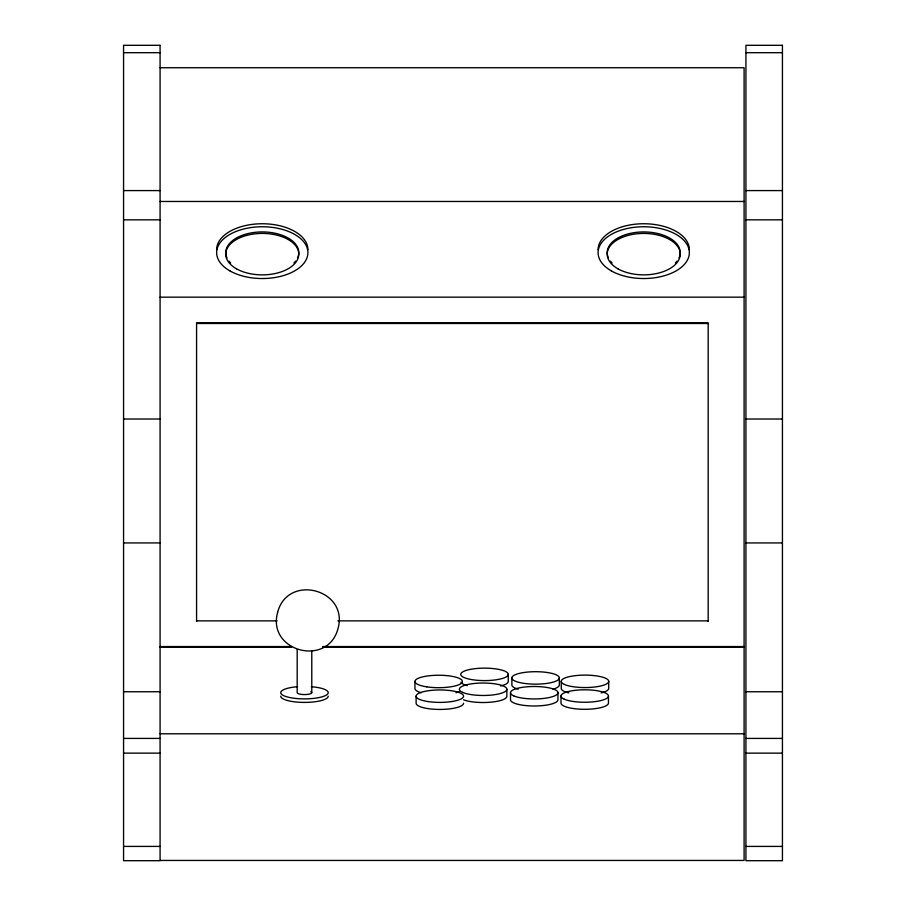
<?xml version="1.0" encoding="UTF-8"?>
<svg xmlns="http://www.w3.org/2000/svg" width="906" height="906" viewBox="0 0 906 906"><rect width="100%" height="100%" fill="white"/><g stroke="black" fill="none" stroke-linecap="round" stroke-linejoin="round"><path stroke-width="1.36" d="M123.567 52.695L160.079 52.695M745.921 52.695L782.433 52.695M160.079 67.735L744.098 67.735L744.098 860.44L160.079 860.44M123.567 190.588L160.079 190.588M745.921 190.588L782.433 190.588M160.079 201.472L744.098 201.472M123.567 219.841L160.079 219.841M745.921 219.841L782.433 219.841M160.079 297.168L744.098 297.168M196.579 323.487L708.175 323.487M123.567 419.014L160.079 419.014M745.921 419.014L782.433 419.014M123.567 542.932L160.079 542.932M745.921 542.932L782.433 542.932M196.579 620.87L277.134 620.87M337.904 620.87L708.175 620.87M160.079 646.556L291.585 646.556M322.695 646.556L744.098 646.556M160.079 647.19L291.585 647.19M322.695 647.19L744.098 647.19M123.567 691.754L160.079 691.754M745.921 691.754L782.433 691.754M160.079 733.792L744.098 733.792M123.567 738.413L160.079 738.413M745.921 738.413L782.433 738.413M123.567 753.135L160.079 753.135M745.921 753.135L782.433 753.135M123.567 846.408L160.079 846.408M745.921 846.408L782.433 846.408M708.175 621.493L708.175 322.864L196.579 322.864L196.579 621.493M608.707 681.346L608.707 688.39A23.726 6.217 0 0 1 601.097 692.954M608.447 696.035L608.447 703.079A23.726 6.217 0 0 1 584.721 709.296A23.726 6.217 0 0 1 560.995 703.079L560.995 696.035M561.256 681.346L561.256 688.39A23.726 6.217 0 0 0 568.855 692.954M559.33 677.926A23.726 6.217 0 0 1 523.736 683.317A23.726 6.217 0 0 1 523.736 672.535A23.726 6.217 0 0 1 559.33 677.926L559.33 684.97A23.726 6.217 0 0 1 553.011 689.194M557.96 692.728L557.96 699.772A23.726 6.217 0 0 1 534.234 705.989A23.726 6.217 0 0 1 510.508 699.772L510.508 692.728M511.879 677.926L511.879 684.97A23.726 6.217 0 0 0 518.198 689.194M508.255 674.37A23.726 6.217 0 0 1 472.66 679.76A23.726 6.217 0 0 1 472.66 668.979A23.726 6.217 0 0 1 508.255 674.37L508.255 681.414A23.726 6.217 0 0 1 500.644 685.978M506.85 689.251L506.85 696.295A23.726 6.217 0 0 1 490.101 702.241A23.726 6.217 0 0 1 463.498 699.794M416.114 696.182L416.114 703.226A23.726 6.217 0 0 0 439.84 709.443A23.726 6.217 0 0 0 463.566 703.226M414.937 681.471L414.937 688.515A23.726 6.217 0 0 0 421.256 692.739M311.777 650.95L311.777 692.671M297.179 649.557L297.179 692.671A7.305 1.914 0 0 0 306.364 694.517A7.305 1.914 0 0 0 310.803 691.708M328.199 696.193A23.726 6.217 0 0 1 304.473 702.41A23.726 6.217 0 0 1 280.747 696.193M459.206 691.618A23.726 6.217 0 0 1 456.069 692.739M467.122 685.638A23.726 6.217 0 0 1 460.995 682.207M311.29 686.703A23.726 6.217 0 0 1 323.77 696.284A23.726 6.217 0 0 1 285.175 696.284A23.726 6.217 0 0 1 297.655 686.703M216.647 249.637A45.628 25.889 0 0 1 262.276 223.748A45.628 25.889 0 0 1 307.904 249.637M598.096 249.637A45.628 25.889 0 0 1 643.724 223.748A45.628 25.889 0 0 1 689.353 249.637M227.021 258.006A36.5 20.713 0 0 1 262.276 231.925A36.5 20.713 0 0 1 297.542 258.006M295.628 261.075A36.5 20.713 0 0 1 293.895 263M230.668 263A36.5 20.713 0 0 1 228.935 261.075M608.458 258.006A36.5 20.713 0 0 1 643.724 231.925A36.5 20.713 0 0 1 678.979 258.006M677.065 261.075A36.5 20.713 0 0 1 675.332 263M612.105 263A36.5 20.713 0 0 1 610.372 261.075M277.632 612.354C266.76 651.403 327.915 667.688 338.029 628.492C348.901 589.444 287.746 573.147 277.632 612.354M160.079 45.3L123.567 45.3L123.567 860.7L160.079 860.7L160.079 45.3M782.433 45.3L745.921 45.3L745.921 860.7L782.433 860.7L782.433 45.3M426.805 686.85A23.726 6.217 0 0 0 462.388 681.471A23.726 6.217 0 0 0 426.805 676.08A23.726 6.217 0 0 0 426.805 686.85M564.427 684.449A23.726 6.217 0 0 0 605.525 684.449A23.726 6.217 0 0 0 584.982 675.117A23.726 6.217 0 0 0 564.427 684.449M427.972 701.561A23.726 6.217 0 0 0 463.566 696.182A23.726 6.217 0 0 0 427.972 690.791A23.726 6.217 0 0 0 427.972 701.561M462.581 692.365A23.726 6.217 0 0 0 503.679 692.365A23.726 6.217 0 0 0 483.125 683.033A23.726 6.217 0 0 0 462.581 692.365M513.691 695.831A23.726 6.217 0 0 0 554.789 695.831A23.726 6.217 0 0 0 534.234 686.499A23.726 6.217 0 0 0 513.691 695.831M564.178 699.138A23.726 6.217 0 0 0 605.265 699.138A23.726 6.217 0 0 0 584.721 689.806A23.726 6.217 0 0 0 564.178 699.138M236.466 268.799A36.5 20.713 0 0 0 297.542 259.512A36.5 20.713 0 0 0 252.831 234.133A36.5 20.713 0 0 0 236.466 268.799M617.915 268.799A36.5 20.713 0 0 0 678.979 259.512A36.5 20.713 0 0 0 634.279 234.133A36.5 20.713 0 0 0 617.915 268.799M230.011 270.951A45.628 25.889 0 0 0 306.353 259.343A45.628 25.889 0 0 0 250.475 227.633A45.628 25.889 0 0 0 230.011 270.951M611.459 270.951A45.628 25.889 0 0 0 687.79 259.343A45.628 25.889 0 0 0 631.912 227.633A45.628 25.889 0 0 0 611.459 270.951"/></g></svg>
